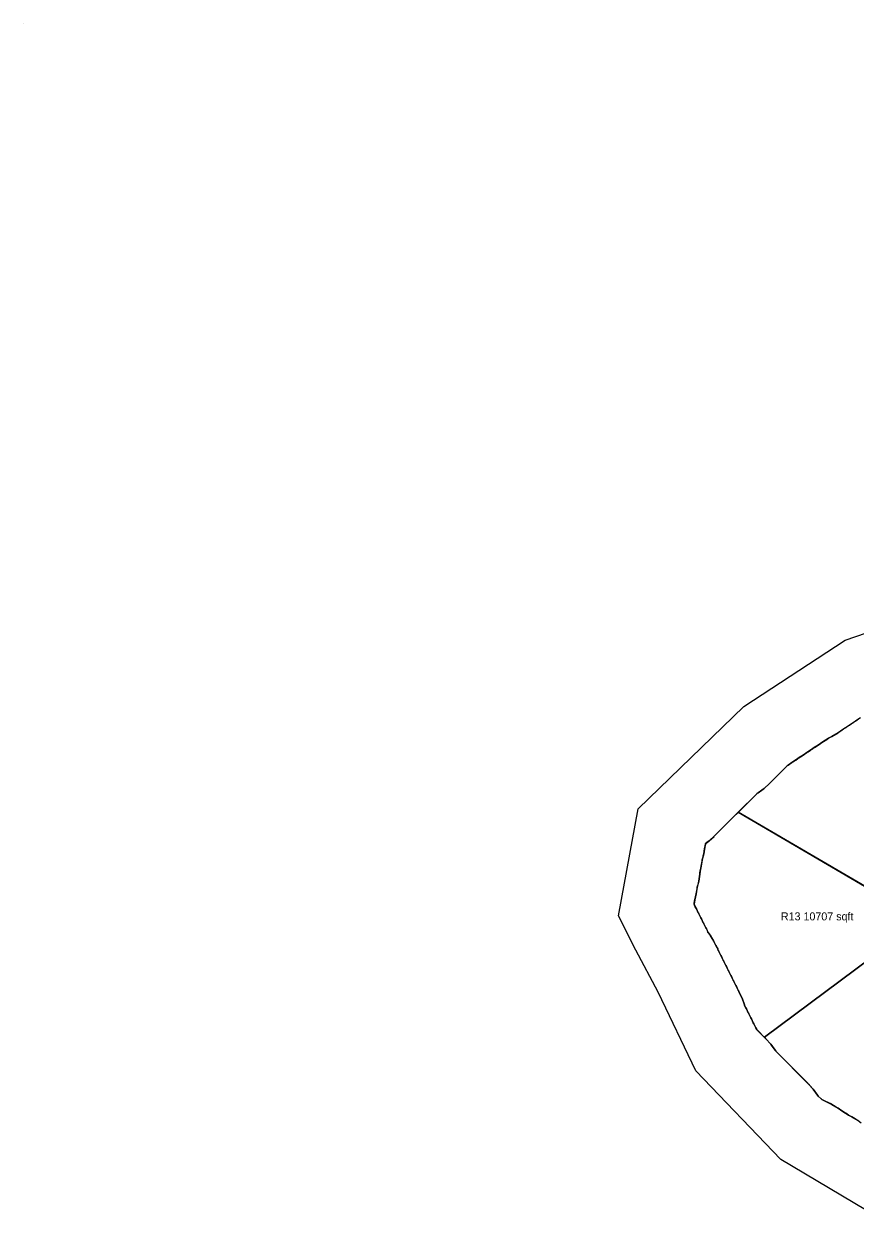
# Model space of a CAD drawing. Header units: metres. Extents: x 0 to 464, y -551 to 0.
# Drawn here: x 0 to 166.8, y -238.6 to 0 of the extents above; entities that cross this region are included whole.
import ezdxf

# ---------------------------------------------------------------- set-up
doc = ezdxf.new("R2010")
doc.units = ezdxf.units.M
for name, color, linetype in [('COLONY', 3, 'Continuous'), ('PARKS', 82, 'Continuous'), ('PLOTS', 1, 'Continuous'), ('PROMENADE', 62, 'Continuous'), ('TEXT', 7, 'Continuous')]:
    doc.layers.add(name, color=color, linetype=linetype)

msp = doc.modelspace()

# ---------------------------------------------------------------- linework, layer by layer
at = {"layer": 'COLONY'}
msp.add_lwpolyline([(170.8, -238.57), (151.35, -227.07), (134.39, -209.29), (126.82, -193.61), (122.36, -185.17), (118.94, -178.32), (122.83, -156.97), (143.97, -136.46), (164.23, -123.19), (208.6, -107.93)], dxfattribs=at)
at = {"layer": 'PARKS'}
msp.add_lwpolyline([(0, 0), (0, 0), (0, 0), (0, 0)], close=True, dxfattribs=at)
at = {"layer": 'PLOTS'}
for points in [[(170.07, -173.53), (142.87, -157.6), (146.61, -153.86), (146.61, -153.86), (146.62, -153.85), (146.62, -153.85), (146.64, -153.84), (146.65, -153.83), (146.66, -153.82), (146.82, -153.73), (146.83, -153.72), (146.84, -153.71), (147.82, -153), (148.01, -152.86), (148.02, -152.85), (148.03, -152.84), (149.1, -151.86), (149.11, -151.86), (149.12, -151.85), (149.81, -151.16), (152.61, -148.36), (152.62, -148.35), (152.62, -148.35), (152.64, -148.34), (152.65, -148.33), (152.66, -148.32), (152.73, -148.28), (152.82, -148.23), (152.83, -148.22), (152.84, -148.21), (153.56, -147.69), (153.57, -147.68), (153.57, -147.68), (153.58, -147.67), (153.8, -147.54), (154.32, -147.23), (154.33, -147.22), (154.34, -147.21), (155.06, -146.69), (155.07, -146.68), (155.07, -146.68), (155.08, -146.67), (155.3, -146.54), (155.82, -146.23), (155.83, -146.22), (155.84, -146.21), (156.56, -145.69), (156.57, -145.68), (156.57, -145.68), (156.58, -145.67), (156.85, -145.51), (157.32, -145.23), (157.33, -145.22), (157.34, -145.21), (157.58, -145.04), (157.66, -144.98), (157.66, -144.98), (157.67, -144.97), (157.68, -144.96), (157.69, -144.96), (157.71, -144.95), (157.71, -144.95), (157.72, -144.95), (157.75, -144.93), (157.77, -144.91), (157.8, -144.89), (157.82, -144.87), (157.82, -144.86), (157.83, -144.86), (157.84, -144.85), (158.04, -144.7), (158.06, -144.68), (158.08, -144.68), (158.82, -144.23), (158.83, -144.22), (158.84, -144.21), (159.22, -143.94), (159.56, -143.68), (159.58, -143.68), (160.22, -143.29), (160.32, -143.23), (160.33, -143.22), (160.34, -143.21), (160.38, -143.18), (160.91, -142.79), (160.92, -142.79), (160.93, -142.79), (161.42, -142.55), (161.56, -142.49), (161.57, -142.48), (161.58, -142.47), (162.82, -141.73), (162.83, -141.72), (162.84, -141.71), (163.56, -141.18), (163.58, -141.18), (163.93, -140.96), (164.32, -140.73), (164.33, -140.72), (164.34, -140.71), (164.72, -140.44), (165.06, -140.18), (165.08, -140.18), (165.43, -139.96), (165.82, -139.73), (165.83, -139.72), (165.84, -139.71), (166.22, -139.44), (166.56, -139.18), (166.58, -139.18), (166.93, -138.96)], [(172.39, -184.53), (148.08, -202.61), (148.07, -202.6), (146.58, -201.11), (146.57, -201.1), (146.57, -201.1), (146.56, -201.09), (146.56, -201.08), (146.55, -201.07), (146.55, -201.07), (146.54, -201.06), (146.54, -201.05), (146.53, -201.05), (146.49, -200.94), (146.48, -200.93), (146.47, -200.92), (146.37, -200.74), (146.36, -200.74), (146.36, -200.72), (146.35, -200.72), (145.99, -199.94), (145.98, -199.93), (145.97, -199.92), (145.87, -199.74), (145.86, -199.74), (145.86, -199.72), (145.85, -199.72), (145.49, -198.94), (145.48, -198.93), (145.47, -198.92), (145.37, -198.74), (145.36, -198.74), (145.36, -198.72), (145.35, -198.72), (145.18, -198.35), (145.17, -198.34), (145.17, -198.33), (145.17, -198.32), (145.16, -198.31), (145.16, -198.3), (145.15, -198.27), (145.14, -198.24), (145.13, -198.22), (145.11, -198.19), (145.1, -198.18), (145.1, -198.17), (145.09, -198.17), (145.09, -198.16), (145.01, -197.99), (144.99, -197.94), (144.99, -197.94), (144.98, -197.93), (144.97, -197.92), (144.97, -197.92), (144.9, -197.79), (144.87, -197.74), (144.87, -197.74), (144.86, -197.73), (144.86, -197.73), (144.86, -197.72), (144.49, -196.94), (144.49, -196.94), (144.48, -196.93), (144.47, -196.92), (144.47, -196.92), (144.43, -196.84), (144.4, -196.79), (144.37, -196.74), (144.37, -196.74), (144.36, -196.73), (144.36, -196.73), (144.36, -196.72), (144.12, -196.23), (144.12, -196.22), (144.12, -196.22), (144.12, -196.21), (144.12, -196.21), (144.11, -196.19), (144.1, -196.16), (144.1, -196.16), (144.1, -196.15), (144.1, -196.14), (144.1, -196.14), (143.96, -195.75), (143.88, -195.53), (143.77, -195.22), (143.62, -194.77), (143.62, -194.77), (143.61, -194.76), (143.6, -194.75), (143.6, -194.75), (143.52, -194.57), (143.4, -194.32), (142.99, -193.44), (142.98, -193.43), (142.97, -193.42), (142.87, -193.24), (142.87, -193.24), (142.86, -193.23), (142.86, -193.23), (142.86, -193.22), (142.49, -192.44), (142.49, -192.44), (142.48, -192.43), (142.47, -192.42), (142.47, -192.42), (142.4, -192.29), (142.37, -192.24), (142.37, -192.24), (142.36, -192.23), (142.36, -192.23), (142.36, -192.22), (141.99, -191.44), (141.99, -191.44), (141.98, -191.43), (141.97, -191.42), (141.97, -191.42), (141.9, -191.29), (141.87, -191.24), (141.87, -191.24), (141.86, -191.23), (141.86, -191.23), (141.86, -191.22), (141.49, -190.44), (141.49, -190.44), (141.48, -190.43), (141.47, -190.42), (141.47, -190.42), (141.4, -190.29), (141.37, -190.24), (141.37, -190.24), (141.36, -190.23), (141.36, -190.23), (141.36, -190.22), (140.99, -189.44), (140.99, -189.44), (140.98, -189.43), (140.97, -189.42), (140.97, -189.42), (140.9, -189.29), (140.87, -189.24), (140.87, -189.24), (140.86, -189.23), (140.86, -189.23), (140.86, -189.22), (140.49, -188.44), (140.49, -188.44), (140.48, -188.43), (140.47, -188.42), (140.47, -188.42), (140.4, -188.29), (140.37, -188.24), (140.37, -188.24), (140.36, -188.23), (140.36, -188.23), (140.36, -188.22), (139.99, -187.44), (139.99, -187.44), (139.98, -187.43), (139.97, -187.42), (139.97, -187.42), (139.9, -187.29), (139.87, -187.24), (139.87, -187.24), (139.86, -187.23), (139.86, -187.23), (139.86, -187.22), (139.49, -186.44), (139.49, -186.44), (139.48, -186.43), (139.47, -186.42), (139.47, -186.42), (139.4, -186.29), (139.37, -186.24), (139.37, -186.24), (139.36, -186.23), (139.36, -186.23), (139.36, -186.22), (138.99, -185.44), (138.99, -185.44), (138.98, -185.43), (138.97, -185.42), (138.97, -185.42), (138.9, -185.29), (138.87, -185.24), (138.87, -185.24), (138.86, -185.23), (138.86, -185.23), (138.86, -185.22), (138.85, -185.21), (138.83, -185.16), (138.82, -185.16), (138.82, -185.15), (138.82, -185.14), (138.82, -185.14), (138.84, -185.08), (138.84, -185.07), (138.84, -185.06), (138.85, -185.03), (138.85, -185), (138.85, -184.97), (138.84, -184.94), (138.83, -184.92), (138.82, -184.89), (138.81, -184.86), (138.8, -184.84), (138.78, -184.81), (138.76, -184.79), (138.74, -184.77), (138.71, -184.76), (138.69, -184.74), (138.68, -184.74), (138.68, -184.73), (138.67, -184.73), (138.66, -184.73), (138.65, -184.72), (138.65, -184.72), (138.64, -184.72), (138.64, -184.71), (138.63, -184.71), (138.63, -184.7), (138.62, -184.7), (138.62, -184.69), (138.61, -184.69), (138.61, -184.68), (138.61, -184.68), (138.6, -184.67), (138.6, -184.67), (138.59, -184.66), (138.59, -184.66), (138.59, -184.65), (138.58, -184.65), (138.58, -184.64), (138.58, -184.64), (138.58, -184.64), (138.58, -184.63), (138.49, -184.44), (138.49, -184.44), (138.48, -184.43), (138.47, -184.42), (138.47, -184.42), (138.46, -184.39), (138.39, -184.28), (138.37, -184.24), (138.37, -184.24), (138.37, -184.24), (138.36, -184.24), (138.36, -184.23), (138.36, -184.23), (138.36, -184.22), (138.36, -184.22), (138.35, -184.22), (138.06, -183.61), (137.99, -183.44), (137.98, -183.43), (137.97, -183.42), (137.44, -182.54), (137.23, -182.18), (137.22, -182.17), (137.21, -182.16), (136.8, -181.6), (136.8, -181.6), (136.8, -181.6), (136.8, -181.59), (136.8, -181.59), (136.8, -181.59), (136.79, -181.58), (136.79, -181.58), (136.79, -181.57), (136.78, -181.57), (136.78, -181.56), (136.78, -181.56), (136.78, -181.56), (136.78, -181.56), (136.69, -181.36), (136.49, -180.94), (136.49, -180.94), (136.48, -180.93), (136.47, -180.92), (136.47, -180.92), (136.42, -180.84), (136.37, -180.74), (136.37, -180.74), (136.37, -180.74), (136.36, -180.74), (136.36, -180.73), (136.36, -180.73), (136.36, -180.72), (136.36, -180.72), (136.35, -180.72), (135.99, -179.94), (135.99, -179.94), (135.98, -179.93), (135.97, -179.92), (135.97, -179.92), (135.88, -179.77), (135.87, -179.74), (135.87, -179.74), (135.87, -179.74), (135.86, -179.74), (135.86, -179.73), (135.86, -179.73), (135.86, -179.72), (135.86, -179.72), (135.85, -179.72), (135.49, -178.94), (135.49, -178.94), (135.48, -178.93), (135.47, -178.92), (135.47, -178.92), (135.38, -178.77), (135.37, -178.74), (135.37, -178.74), (135.37, -178.74), (135.36, -178.74), (135.36, -178.73), (135.36, -178.73), (135.36, -178.72), (135.36, -178.72), (135.35, -178.72), (134.99, -177.94), (134.99, -177.94), (134.98, -177.93), (134.97, -177.92), (134.97, -177.92), (134.88, -177.77), (134.87, -177.74), (134.87, -177.74), (134.87, -177.74), (134.86, -177.74), (134.86, -177.73), (134.86, -177.73), (134.86, -177.72), (134.86, -177.72), (134.85, -177.72), (134.49, -176.94), (134.49, -176.94), (134.48, -176.93), (134.47, -176.92), (134.47, -176.92), (134.37, -176.74), (134.37, -176.74), (134.36, -176.74), (134.36, -176.73), (134.36, -176.73), (134.36, -176.72), (134.36, -176.72), (134.35, -176.72), (134.25, -176.5), (134.09, -176.17), (134.05, -176.08), (134.05, -176.08), (134.05, -176.08), (134.05, -176.07), (134.04, -176.07), (134.04, -176.07), (134.04, -176.06), (134.04, -176.05), (134.04, -176.05), (134.03, -176.04), (134.03, -176.03), (134.03, -176.03), (134.03, -176.02), (134.03, -176.01), (134.03, -176.01), (134.03, -176), (134.03, -175.99), (134.03, -175.99), (134.03, -175.98), (134.03, -175.97), (134.03, -175.97), (134.03, -175.96), (134.03, -175.96), (134.03, -175.96), (134.03, -175.96), (134.03, -175.95), (134.03, -175.95), (134.13, -175.3), (134.13, -175.3), (134.16, -175.14), (134.16, -175.14), (134.16, -175.14), (134.16, -175.13), (134.16, -175.13), (134.16, -175.12), (134.16, -175.12), (134.16, -175.12), (134.46, -173.94), (134.46, -173.94), (134.46, -173.93), (134.46, -173.92), (134.46, -173.92), (134.62, -172.9), (134.66, -172.64), (134.66, -172.64), (134.66, -172.64), (134.66, -172.64), (134.66, -172.63), (134.66, -172.63), (134.66, -172.62), (134.66, -172.62), (134.66, -172.62), (134.76, -172.22), (134.81, -172.05), (134.96, -171.43), (135.18, -169.97), (135.19, -169.8), (135.2, -169.62), (135.21, -169.45), (135.21, -169.45), (135.21, -169.45), (135.21, -169.44), (135.21, -169.44), (135.21, -169.43), (135.21, -169.43), (135.21, -169.42), (135.21, -169.42), (135.21, -169.41), (135.22, -169.41), (135.22, -169.41), (135.22, -169.41), (135.37, -168.77), (135.46, -168.44), (135.46, -168.44), (135.46, -168.43), (135.46, -168.42), (135.46, -168.42), (135.62, -167.4), (135.66, -167.14), (135.66, -167.14), (135.66, -167.14), (135.66, -167.14), (135.66, -167.13), (135.66, -167.13), (135.66, -167.12), (135.66, -167.12), (135.66, -167.12), (135.76, -166.72), (135.81, -166.53), (135.86, -166.35), (135.96, -165.94), (135.96, -165.94), (135.96, -165.93), (135.96, -165.92), (135.96, -165.92), (136.12, -164.9), (136.16, -164.64), (136.16, -164.64), (136.16, -164.64), (136.16, -164.64), (136.16, -164.63), (136.16, -164.63), (136.16, -164.62), (136.16, -164.62), (136.16, -164.62), (136.22, -164.39), (136.34, -163.91), (136.34, -163.9), (136.34, -163.9), (136.34, -163.9), (136.34, -163.89), (136.35, -163.89), (136.35, -163.88), (136.35, -163.87), (136.35, -163.87), (136.36, -163.86), (136.36, -163.85), (136.36, -163.85), (136.37, -163.84), (136.37, -163.84), (136.37, -163.83), (136.38, -163.83), (136.38, -163.82), (136.39, -163.82), (136.39, -163.81), (136.4, -163.81), (136.4, -163.8), (136.41, -163.8), (136.41, -163.79), (136.41, -163.79), (136.42, -163.79), (136.42, -163.79), (136.42, -163.78), (136.95, -163.4), (137.01, -163.36), (137.01, -163.36), (137.02, -163.35), (137.03, -163.34), (137.03, -163.34), (138.03, -162.44), (138.06, -162.4), (138.1, -162.36), (138.11, -162.36), (138.12, -162.35), (142.86, -157.61), (142.86, -157.61), (142.87, -157.6), (142.87, -157.61), (170.06, -173.52)], [(166.84, -219.29), (166.83, -219.28), (166.82, -219.27), (166.26, -218.94), (165.58, -218.53), (165.57, -218.52), (165.56, -218.51), (164.93, -218.21), (164.92, -218.21), (164.91, -218.21), (164.34, -217.79), (164.34, -217.79), (164.33, -217.78), (164.32, -217.77), (163.57, -217.32), (163.57, -217.32), (163.57, -217.32), (163.57, -217.32), (162.84, -216.79), (162.84, -216.79), (162.83, -216.78), (162.82, -216.77), (162.22, -216.42), (161.58, -216.03), (161.57, -216.02), (161.56, -216.01), (160.81, -215.66), (160.25, -215.4), (160.24, -215.39), (160.23, -215.38), (160.11, -215.34), (160.1, -215.34), (160.09, -215.34), (159.58, -215.03), (159.58, -215.03), (159.57, -215.02), (159.56, -215.01), (159.43, -214.95), (159.42, -214.95), (159.42, -214.95), (159.42, -214.95), (159.42, -214.95), (158.85, -214.38), (158.84, -214.37), (158.84, -214.36), (158.73, -214.18), (158.73, -214.18), (158.72, -214.17), (158.71, -214.16), (157.86, -212.99), (157.85, -212.98), (157.84, -212.97), (157.16, -212.22), (157.15, -212.21), (157.15, -212.21), (157.15, -212.21), (157.14, -212.19), (157.13, -212.16), (157.11, -212.14), (157.09, -212.12), (157.07, -212.1), (157.04, -212.08), (157.04, -212.08), (157.02, -212.07), (157.02, -212.06), (157.01, -212.05), (157, -212.05), (157, -212.04), (156.86, -211.9), (156.86, -211.9), (156.86, -211.89), (156.85, -211.88), (155.57, -210.6), (150.36, -205.39), (150.35, -205.38), (150.35, -205.38), (150.34, -205.36), (150.33, -205.35), (150.32, -205.34), (150.23, -205.18), (150.22, -205.17), (150.21, -205.16), (149.5, -204.18), (149.36, -203.99), (149.35, -203.98), (149.34, -203.97), (148.36, -202.9), (148.36, -202.89), (148.35, -202.88), (148.08, -202.61), (172.39, -184.53)]]:
    msp.add_lwpolyline(points, dxfattribs=at)
at = {"layer": 'PROMENADE'}
for points in [[(170.8, -238.57), (151.35, -227.07), (134.39, -209.29), (126.82, -193.61), (122.36, -185.17), (118.94, -178.32), (122.83, -156.97), (143.97, -136.46), (164.23, -123.19), (208.6, -107.93)], [(167.33, -138.72), (166.57, -139.18), (165.83, -139.72), (165.07, -140.18), (164.33, -140.72), (163.57, -141.18), (162.83, -141.72), (161.57, -142.48), (160.92, -142.79), (160.33, -143.22), (159.57, -143.68), (158.83, -144.22), (158.07, -144.68), (157.33, -145.22), (156.57, -145.68), (155.83, -146.22), (155.07, -146.68), (154.33, -147.22), (153.57, -147.68), (152.83, -148.22), (152.63, -148.34), (149.11, -151.86), (148.02, -152.85), (146.83, -153.72), (146.63, -153.84), (138.11, -162.36), (137.02, -163.35), (136.36, -163.83), (136.16, -164.63), (135.96, -165.93), (135.66, -167.13), (135.46, -168.43), (135.21, -169.43), (135.18, -169.97), (134.96, -171.43), (134.66, -172.63), (134.46, -173.93), (134.16, -175.13), (134.02, -176.02), (134.36, -176.73), (134.48, -176.93), (134.86, -177.73), (134.98, -177.93), (135.36, -178.73), (135.48, -178.93), (135.86, -179.73), (135.98, -179.93), (136.36, -180.73), (136.48, -180.93), (136.79, -181.58), (137.22, -182.17), (137.98, -183.43), (138.36, -184.23), (138.48, -184.43), (138.86, -185.23), (138.98, -185.43), (139.36, -186.23), (139.48, -186.43), (139.86, -187.23), (139.98, -187.43), (140.36, -188.23), (140.48, -188.43), (140.86, -189.23), (140.98, -189.43), (141.36, -190.23), (141.48, -190.43), (141.86, -191.23), (141.98, -191.43), (142.36, -192.23), (142.48, -192.43), (142.86, -193.23), (142.98, -193.43), (143.61, -194.76), (144.1, -196.15), (144.12, -196.22), (144.36, -196.73), (144.48, -196.93), (144.86, -197.73), (144.98, -197.93), (145.36, -198.73), (145.48, -198.93), (145.86, -199.73), (145.98, -199.93), (146.36, -200.73), (146.48, -200.93), (146.55, -201.08), (148.36, -202.89), (149.35, -203.98), (150.22, -205.17), (150.34, -205.37), (156.86, -211.89), (157.85, -212.98), (158.72, -214.17), (158.84, -214.37), (159.42, -214.95), (159.57, -215.02), (160.1, -215.34), (160.24, -215.39), (161.57, -216.02), (162.83, -216.78), (163.57, -217.32), (164.33, -217.78), (164.92, -218.21), (165.57, -218.52), (166.83, -219.28), (167.42, -219.71)]]:
    msp.add_lwpolyline(points, dxfattribs=at)

# ---------------------------------------------------------------- texts
at = {"layer": 'TEXT'}
msp.add_text('R13 10707 sqft', height=1.6, dxfattribs=at).set_placement((151.38, -179.24))

doc.saveas('drawing.dxf')
